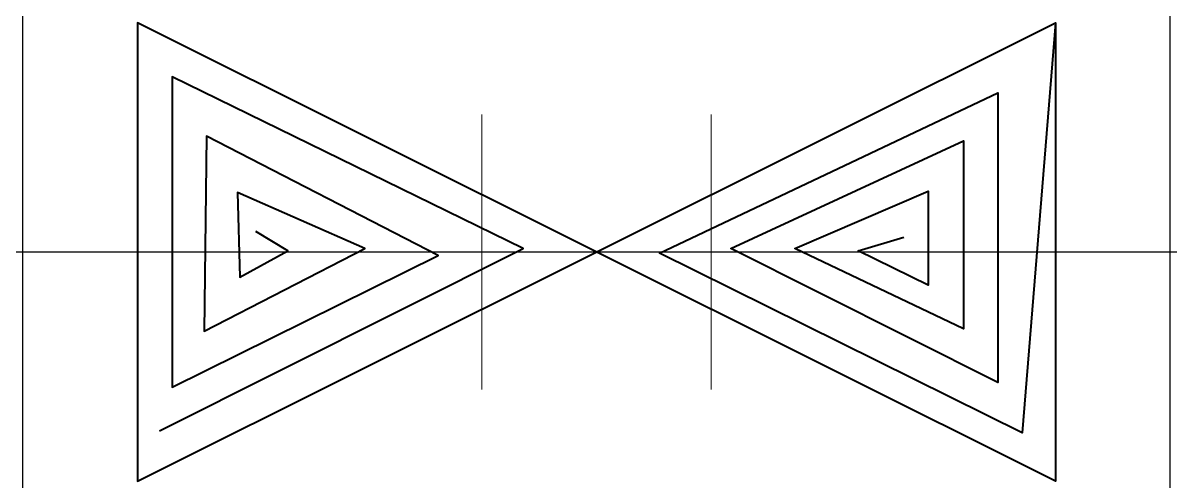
# Model space of a CAD drawing. Header units: metres. Extents: x -0.005 to 0.005, y -0.002 to 0.002.
import ezdxf

# ---------------------------------------------------------------- set-up
doc = ezdxf.new("R2010")
doc.units = ezdxf.units.M
doc.header["$PDMODE"] = 2
doc.layers.add('Level 55', color=7, linetype='Continuous')
doc.layers.add('Level 7', color=7, linetype='Continuous')

# ---------------------------------------------------------------- blocks, each defined once
blk = doc.blocks.new('DOUBLE DISC GATE VALVE CLOSE WITH FLANGE')
at = {"layer": 'Level 55', "color": 51, "linetype": 'Continuous', "lineweight": 0, "true_color": 0xffff55}
for p, q in [((-0.001, -0.0012), (-0.001, 0.0012)), ((0.001, -0.0012), (0.001, 0.0012))]:
    blk.add_line(p, q, dxfattribs=at)
at = {"layer": 'Level 7', "color": 2, "linetype": 'Continuous', "lineweight": 13}
for p, q in [((-0.005, -0.002), (-0.005, 0.002)), ((0.005, -0.002), (0.005, 0.002))]:
    blk.add_line(p, q, dxfattribs=at)
at = {"layer": 'Level 7', "color": 2, "linetype": 'Continuous', "lineweight": 40, "flags": 128}
for points in [[(0.004, 0.002), (0.004, -0.002), (-0.004, 0.002), (-0.004, -0.002), (0.004, 0.002), (0.00371, -0.00158), (0.00055, -0.00001), (0.0035, 0.00139), (0.0035, -0.00114), (0.00117, 0.00003), (0.0032, 0.00097), (0.0032, -0.00067), (0.00173, 0.00003), (0.00289, 0.00053), (0.00289, -0.00029), (0.00228, 0.00001), (0.00268, 0.00013)], [(-0.00381, -0.00156), (-0.00064, 0.00003), (-0.0037, 0.00153), (-0.0037, -0.00118), (-0.00138, -0.00003), (-0.0034, 0.00101), (-0.00342, -0.00069), (-0.00202, 0.00003), (-0.00313, 0.00052), (-0.00311, -0.00022), (-0.00269, 0.00001), (-0.00297, 0.00018)]]:
    blk.add_lwpolyline(points, dxfattribs=at)

msp = doc.modelspace()

# ---------------------------------------------------------------- linework, layer by layer
for p in [(-0.005, 0), (0.005, 0)]:
    msp.add_point(p)

# ---------------------------------------------------------------- block references
msp.add_blockref('DOUBLE DISC GATE VALVE CLOSE WITH FLANGE', (0, 0))

doc.saveas('drawing.dxf')
